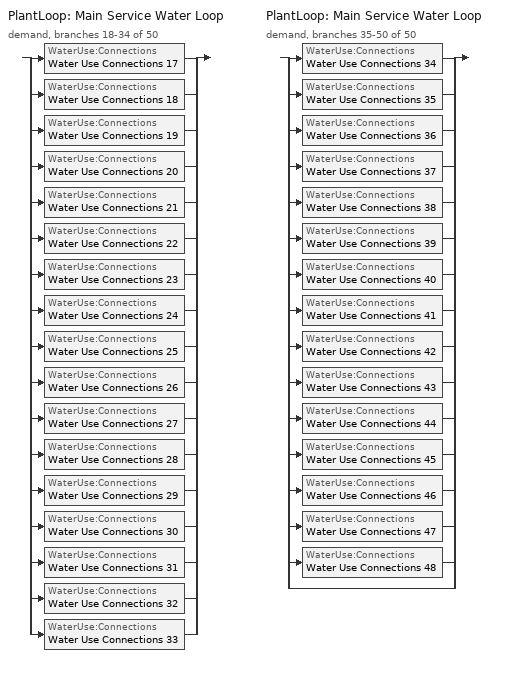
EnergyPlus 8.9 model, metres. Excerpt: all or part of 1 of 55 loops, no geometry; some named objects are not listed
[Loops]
PlantLoop 'Main Service Water Loop'
 demand, branches 18-34 of 50: split
  | WaterUse:Connections 'Water Use Connections 17'
  | WaterUse:Connections 'Water Use Connections 18'
  | WaterUse:Connections 'Water Use Connections 19'
  | WaterUse:Connections 'Water Use Connections 20'
  | WaterUse:Connections 'Water Use Connections 21'
  | WaterUse:Connections 'Water Use Connections 22'
  | WaterUse:Connections 'Water Use Connections 23'
  | WaterUse:Connections 'Water Use Connections 24'
  | WaterUse:Connections 'Water Use Connections 25'
  | WaterUse:Connections 'Water Use Connections 26'
  | WaterUse:Connections 'Water Use Connections 27'
  | WaterUse:Connections 'Water Use Connections 28'
  | WaterUse:Connections 'Water Use Connections 29'
  | WaterUse:Connections 'Water Use Connections 30'
  | WaterUse:Connections 'Water Use Connections 31'
  | WaterUse:Connections 'Water Use Connections 32'
  | WaterUse:Connections 'Water Use Connections 33'
PlantLoop 'Main Service Water Loop'
 demand, branches 35-50 of 50: split
  | WaterUse:Connections 'Water Use Connections 34'
  | WaterUse:Connections 'Water Use Connections 35'
  | WaterUse:Connections 'Water Use Connections 36'
  | WaterUse:Connections 'Water Use Connections 37'
  | WaterUse:Connections 'Water Use Connections 38'
  | WaterUse:Connections 'Water Use Connections 39'
  | WaterUse:Connections 'Water Use Connections 40'
  | WaterUse:Connections 'Water Use Connections 41'
  | WaterUse:Connections 'Water Use Connections 42'
  | WaterUse:Connections 'Water Use Connections 43'
  | WaterUse:Connections 'Water Use Connections 44'
  | WaterUse:Connections 'Water Use Connections 45'
  | WaterUse:Connections 'Water Use Connections 46'
  | WaterUse:Connections 'Water Use Connections 47'
  | WaterUse:Connections 'Water Use Connections 48'
  | bypass
[WaterUse:Connections]
Name | Water Use Equipment Name 1
Water Use Connections 17 | Lobby_records_flr_1 Service Water Use 0.56gal/min
Water Use Connections 18 | Nursestn_lobby_flr_3 Service Water Use 0.17gal/min
Water Use Connections 19 | Nursestn_lobby_flr_4 Service Water Use 0.17gal/min
Water Use Connections 20 | Nursestn_lobby_flr_5 Service Water Use 0.2gal/min
Water Use Connections 21 | Office1_flr_5 Service Water Use 0.03gal/min
Water Use Connections 22 | Office1_mult4_flr_1 Service Water Use 0.03gal/min
Water Use Connections 23 | Office2_mult5_flr_5 Service Water Use 0.13gal/min
Water Use Connections 24 | Office3_flr_5 Service Water Use 0.03gal/min
Water Use Connections 25 | Office4_mult6_flr_5 Service Water Use 0.03gal/min
Water Use Connections 26 | Or1_flr_2 Service Water Use 0.07gal/min
Water Use Connections 27 | Or2_mult5_flr_2 Service Water Use 0.35gal/min
Water Use Connections 28 | Or3_flr_2 Service Water Use 0.07gal/min
Water Use Connections 29 | Or4_flr_2 Service Water Use 0.28gal/min
Water Use Connections 30 | Or_nursestn_lobby_flr_2 Service Water Use 0.19gal/min
Water Use Connections 31 | Patroom1_mult10_flr_3 Service Water Use 0.08gal/min
Water Use Connections 32 | Patroom1_mult10_flr_4 Service Water Use 0.08gal/min
Water Use Connections 33 | Patroom2_flr_3 Service Water Use 0.01gal/min
Water Use Connections 34 | Patroom2_flr_4 Service Water Use 0.01gal/min
Water Use Connections 35 | Patroom3_mult10_flr_3 Service Water Use 0.08gal/min
Water Use Connections 36 | Patroom3_mult10_flr_4 Service Water Use 0.08gal/min
Water Use Connections 37 | Patroom4_flr_3 Service Water Use 0.01gal/min
Water Use Connections 38 | Patroom4_flr_4 Service Water Use 0.01gal/min
Water Use Connections 39 | Patroom5_mult10_flr_3 Service Water Use 0.08gal/min
Water Use Connections 40 | Patroom5_mult10_flr_4 Service Water Use 0.08gal/min
Water Use Connections 41 | Patroom6_flr_3 Service Water Use 0.01gal/min
Water Use Connections 42 | Patroom6_flr_4 Service Water Use 0.01gal/min
Water Use Connections 43 | Patroom7_mult10_flr_3 Service Water Use 0.08gal/min
Water Use Connections 44 | Patroom7_mult10_flr_4 Service Water Use 0.08gal/min
Water Use Connections 45 | Patroom8_flr_3 Service Water Use 0.01gal/min
Water Use Connections 46 | Patroom8_flr_4 Service Water Use 0.01gal/min
Water Use Connections 47 | Phystherapy_flr_3 Service Water Use 0.09gal/min
Water Use Connections 48 | Radiology_flr_4 Service Water Use 0.18gal/min
[WaterUse:Equipment]
Name | Peak Flow Rate {m3/s} | Flow Rate Fraction Schedule | Target Temperature Schedule | Zone | Sensible Fraction Schedule | Latent Fraction Schedule
Lobby_records_flr_1 Service Water Use 0.56gal/min | 3.52488e-05 | NECB-A-Service Water Heating | Schedule Ruleset 53 | Sp-Lobby_Records_Flr_1 Sys-6 Flr-2 Sch-A HPlcmt-west ZN | Schedule Ruleset 51 | Schedule Ruleset 52
Nursestn_lobby_flr_3 Service Water Use 0.17gal/min | 1.08246e-05 | NECB-H-Service Water Heating | Schedule Ruleset 56 | Sp-NurseStn_Lobby_Flr_3 Sys-3 Flr-4 Sch-H HPlcmt-core ZN | Schedule Ruleset 54 | Schedule Ruleset 55
Nursestn_lobby_flr_4 Service Water Use 0.17gal/min | 1.08246e-05 | NECB-H-Service Water Heating | Schedule Ruleset 59 | Sp-NurseStn_Lobby_Flr_4 Sys-3 Flr-5 Sch-H HPlcmt-core ZN | Schedule Ruleset 57 | Schedule Ruleset 58
Nursestn_lobby_flr_5 Service Water Use 0.2gal/min | 1.24344e-05 | NECB-H-Service Water Heating | Schedule Ruleset 62 | Sp-NurseStn_Lobby_Flr_5 Sys-3 Flr-7 Sch-H HPlcmt-south ZN | Schedule Ruleset 60 | Schedule Ruleset 61
Office1_flr_5 Service Water Use 0.03gal/min | 1.66576e-06 | NECB-A-Service Water Heating | Schedule Ruleset 65 | Sp-Office1_Flr_5 Sys-6 Flr-7 Sch-A HPlcmt-south ZN | Schedule Ruleset 63 | Schedule Ruleset 64
Office1_mult4_flr_1 Service Water Use 0.03gal/min | 1.66533e-06 | NECB-A-Service Water Heating | Schedule Ruleset 68 | Sp-Office1_Mult4_Flr_1 Sys-6 Flr-2 Sch-A HPlcmt-south ZN | Schedule Ruleset 66 | Schedule Ruleset 67
Office2_mult5_flr_5 Service Water Use 0.13gal/min | 8.32444e-06 | NECB-A-Service Water Heating | Schedule Ruleset 71 | Sp-Office2_Mult5_Flr_5 Sys-6 Flr-7 Sch-A HPlcmt-west ZN | Schedule Ruleset 69 | Schedule Ruleset 70
Office3_flr_5 Service Water Use 0.03gal/min | 1.66533e-06 | NECB-A-Service Water Heating | Schedule Ruleset 74 | Sp-Office3_Flr_5 Sys-6 Flr-7 Sch-A HPlcmt-north ZN | Schedule Ruleset 72 | Schedule Ruleset 73
Office4_mult6_flr_5 Service Water Use 0.03gal/min | 1.99839e-06 | NECB-A-Service Water Heating | Schedule Ruleset 77 | Sp-Office4_Mult6_Flr_5 Sys-6 Flr-7 Sch-A HPlcmt-north ZN | Schedule Ruleset 75 | Schedule Ruleset 76
Or1_flr_2 Service Water Use 0.07gal/min | 4.44087e-06 | NECB-H-Service Water Heating | Schedule Ruleset 80 | Sp-OR1_Flr_2 Sys-3 Flr-3 Sch-H HPlcmt-north ZN | Schedule Ruleset 78 | Schedule Ruleset 79
Or2_mult5_flr_2 Service Water Use 0.35gal/min | 2.22043e-05 | NECB-H-Service Water Heating | Schedule Ruleset 83 | Sp-OR2_Mult5_Flr_2 Sys-3 Flr-3 Sch-H HPlcmt-east ZN | Schedule Ruleset 81 | Schedule Ruleset 82
Or3_flr_2 Service Water Use 0.07gal/min | 4.44087e-06 | NECB-H-Service Water Heating | Schedule Ruleset 86 | Sp-OR3_Flr_2 Sys-3 Flr-3 Sch-H HPlcmt-north ZN | Schedule Ruleset 84 | Schedule Ruleset 85
Or4_flr_2 Service Water Use 0.28gal/min | 1.77635e-05 | NECB-H-Service Water Heating | Schedule Ruleset 89 | Sp-OR4_Flr_2 Sys-3 Flr-3 Sch-H HPlcmt-core ZN | Schedule Ruleset 87 | Schedule Ruleset 88
Or_nursestn_lobby_flr_2 Service Water Use 0.19gal/min | 1.21014e-05 | NECB-H-Service Water Heating | Schedule Ruleset 92 | Sp-OR_NurseStn_Lobby_Flr_2 Sys-3 Flr-3 Sch-H HPlcmt-south ZN | Schedule Ruleset 90 | Schedule Ruleset 91
Patroom1_mult10_flr_3 Service Water Use 0.08gal/min | 4.99598e-06 | NECB-H-Service Water Heating | Schedule Ruleset 95 | Sp-PatRoom1_Mult10_Flr_3 Sys-3 Flr-4 Sch-H HPlcmt-south ZN | Schedule Ruleset 93 | Schedule Ruleset 94
Patroom1_mult10_flr_4 Service Water Use 0.08gal/min | 4.99598e-06 | NECB-H-Service Water Heating | Schedule Ruleset 98 | Sp-PatRoom1_Mult10_Flr_4 Sys-3 Flr-5 Sch-H HPlcmt-south ZN | Schedule Ruleset 96 | Schedule Ruleset 97
Patroom2_flr_3 Service Water Use 0.01gal/min | 8.32663e-07 | NECB-H-Service Water Heating | Schedule Ruleset 101 | Sp-PatRoom2_Flr_3 Sys-3 Flr-4 Sch-H HPlcmt-south ZN | Schedule Ruleset 99 | Schedule Ruleset 100
Patroom2_flr_4 Service Water Use 0.01gal/min | 8.32663e-07 | NECB-H-Service Water Heating | Schedule Ruleset 104 | Sp-PatRoom2_Flr_4 Sys-3 Flr-5 Sch-H HPlcmt-south ZN | Schedule Ruleset 102 | Schedule Ruleset 103
Patroom3_mult10_flr_3 Service Water Use 0.08gal/min | 4.82988e-06 | NECB-H-Service Water Heating | Schedule Ruleset 107 | Sp-PatRoom3_Mult10_Flr_3 Sys-3 Flr-4 Sch-H HPlcmt-east ZN | Schedule Ruleset 105 | Schedule Ruleset 106
Patroom3_mult10_flr_4 Service Water Use 0.08gal/min | 4.82988e-06 | NECB-H-Service Water Heating | Schedule Ruleset 110 | Sp-PatRoom3_Mult10_Flr_4 Sys-3 Flr-5 Sch-H HPlcmt-east ZN | Schedule Ruleset 108 | Schedule Ruleset 109
Patroom4_flr_3 Service Water Use 0.01gal/min | 8.32663e-07 | NECB-H-Service Water Heating | Schedule Ruleset 113 | Sp-PatRoom4_Flr_3 Sys-3 Flr-4 Sch-H HPlcmt-north ZN | Schedule Ruleset 111 | Schedule Ruleset 112
Patroom4_flr_4 Service Water Use 0.01gal/min | 8.32663e-07 | NECB-H-Service Water Heating | Schedule Ruleset 116 | Sp-PatRoom4_Flr_4 Sys-3 Flr-5 Sch-H HPlcmt-north ZN | Schedule Ruleset 114 | Schedule Ruleset 115
Patroom5_mult10_flr_3 Service Water Use 0.08gal/min | 4.99598e-06 | NECB-H-Service Water Heating | Schedule Ruleset 119 | Sp-PatRoom5_Mult10_Flr_3 Sys-3 Flr-4 Sch-H HPlcmt-north ZN | Schedule Ruleset 117 | Schedule Ruleset 118
Patroom5_mult10_flr_4 Service Water Use 0.08gal/min | 4.99598e-06 | NECB-H-Service Water Heating | Schedule Ruleset 122 | Sp-PatRoom5_Mult10_Flr_4 Sys-3 Flr-5 Sch-H HPlcmt-north ZN | Schedule Ruleset 120 | Schedule Ruleset 121
Patroom6_flr_3 Service Water Use 0.01gal/min | 6.6613e-07 | NECB-H-Service Water Heating | Schedule Ruleset 125 | Sp-PatRoom6_Flr_3 Sys-3 Flr-4 Sch-H HPlcmt-south ZN | Schedule Ruleset 123 | Schedule Ruleset 124
Patroom6_flr_4 Service Water Use 0.01gal/min | 6.6613e-07 | NECB-H-Service Water Heating | Schedule Ruleset 128 | Sp-PatRoom6_Flr_4 Sys-3 Flr-5 Sch-H HPlcmt-south ZN | Schedule Ruleset 126 | Schedule Ruleset 127
Patroom7_mult10_flr_3 Service Water Use 0.08gal/min | 4.82988e-06 | NECB-H-Service Water Heating | Schedule Ruleset 131 | Sp-PatRoom7_Mult10_Flr_3 Sys-3 Flr-4 Sch-H HPlcmt-west ZN | Schedule Ruleset 129 | Schedule Ruleset 130
Patroom7_mult10_flr_4 Service Water Use 0.08gal/min | 4.82988e-06 | NECB-H-Service Water Heating | Schedule Ruleset 134 | Sp-PatRoom7_Mult10_Flr_4 Sys-3 Flr-5 Sch-H HPlcmt-west ZN | Schedule Ruleset 132 | Schedule Ruleset 133
Patroom8_flr_3 Service Water Use 0.01gal/min | 6.6613e-07 | NECB-H-Service Water Heating | Schedule Ruleset 137 | Sp-PatRoom8_Flr_3 Sys-3 Flr-4 Sch-H HPlcmt-north ZN | Schedule Ruleset 135 | Schedule Ruleset 136
Patroom8_flr_4 Service Water Use 0.01gal/min | 6.6613e-07 | NECB-H-Service Water Heating | Schedule Ruleset 140 | Sp-PatRoom8_Flr_4 Sys-3 Flr-5 Sch-H HPlcmt-north ZN | Schedule Ruleset 138 | Schedule Ruleset 139
Phystherapy_flr_3 Service Water Use 0.09gal/min | 5.82864e-06 | NECB-C-Service Water Heating | Schedule Ruleset 143 | Sp-PhysTherapy_Flr_3 Sys-3 Flr-4 Sch-C HPlcmt-core ZN | Schedule Ruleset 141 | Schedule Ruleset 142
Radiology_flr_4 Service Water Use 0.18gal/min | 1.16573e-05 | NECB-H-Service Water Heating | Schedule Ruleset 146 | Sp-Radiology_Flr_4 Sys-3 Flr-5 Sch-H HPlcmt-core ZN | Schedule Ruleset 144 | Schedule Ruleset 145
[Schedule:Day:Interval]
NECB-A-Service Water Heating Default; NECB-A-Service Water Heating Default|Wkdy Day: No, 07:00, 0.05, 08:00, 0.1, 10:00, 0.5, 16:00, 0.9, 17:00, 0.7, 18:00, 0.5, 19:00, 0.3, 22:00, 0.2, 24:00, 0.05
NECB-A-Service Water Heating Sat Day; NECB-A-Service Water Heating Sun|Hol Day; Schedule Day 101; Schedule Day 104; Schedule Day 107; Schedule Day 110; Schedule Day 113; Schedule Day 116; Schedule Day 119; Schedule Day 122; Schedule Day 125; Schedule Day 128; Schedule Day 131; Schedule Day 134; Schedule Day 137; Schedule Day 140; Schedule Day 143; Schedule Day 146; Schedule Day 149; Schedule Day 56; Schedule Day 59; Schedule Day 62; Schedule Day 65; Schedule Day 68; Schedule Day 71; Schedule Day 74; Schedule Day 77; Schedule Day 80; Schedule Day 83; Schedule Day 86; Schedule Day 89; Schedule Day 92; Schedule Day 95; Schedule Day 98: No, 24:00, 0.05
NECB-C-Service Water Heating Default; NECB-C-Service Water Heating Default|Wkdy Day: No, 08:00, 0.05, 09:00, 0.1, 10:00, 0.2, 11:00, 0.3, 12:00, 0.4, 16:00, 0.8, 17:00, 0.6, 18:00, 0.4, 19:00, 0.3, 21:00, 0.2, 24:00, 0.05
NECB-C-Service Water Heating Sat Day: No, 08:00, 0.05, 09:00, 0.1, 10:00, 0.2, 11:00, 0.3, 12:00, 0.5, 16:00, 0.9, 17:00, 0.7, 18:00, 0.5, 19:00, 0.3, 21:00, 0.2, 24:00, 0.05
NECB-C-Service Water Heating Sun|Hol Day: No, 08:00, 0.05, 09:00, 0.1, 10:00, 0.2, 11:00, 0.3, 12:00, 0.5, 17:00, 0.9, 18:00, 0.5, 19:00, 0.3, 24:00, 0.05
NECB-H-Service Water Heating Default; NECB-H-Service Water Heating Default|Wkdy Day; NECB-H-Service Water Heating Sat Day; NECB-H-Service Water Heating Sun|Hol Day: No, 24:00, 0.9
Schedule Day 100; Schedule Day 103; Schedule Day 106; Schedule Day 109; Schedule Day 112; Schedule Day 115; Schedule Day 118; Schedule Day 121; Schedule Day 124; Schedule Day 127; Schedule Day 130; Schedule Day 133; Schedule Day 136; Schedule Day 139; Schedule Day 142; Schedule Day 145; Schedule Day 148; Schedule Day 55; Schedule Day 58; Schedule Day 61; Schedule Day 64; Schedule Day 67; Schedule Day 70; Schedule Day 73; Schedule Day 76; Schedule Day 79; Schedule Day 82; Schedule Day 85; Schedule Day 88; Schedule Day 91; Schedule Day 94; Schedule Day 97: No, 24:00, 0.2
Schedule Day 102; Schedule Day 105; Schedule Day 108; Schedule Day 111; Schedule Day 114; Schedule Day 117; Schedule Day 120; Schedule Day 123; Schedule Day 126; Schedule Day 129; Schedule Day 132; Schedule Day 135; Schedule Day 138; Schedule Day 141; Schedule Day 144; Schedule Day 147; Schedule Day 150; Schedule Day 57; Schedule Day 60; Schedule Day 63; Schedule Day 66; Schedule Day 69; Schedule Day 72; Schedule Day 75; Schedule Day 78; Schedule Day 81; Schedule Day 84; Schedule Day 87; Schedule Day 90; Schedule Day 93; Schedule Day 96; Schedule Day 99: No, 24:00, 60
[Schedule:Week:Daily]
NECB-A-Service Water Heating Week Rule - Jan1-Dec31: NECB-A-Service Water Heating Sun|Hol Day, NECB-A-Service Water Heating Default|Wkdy Day, NECB-A-Service Water Heating Default|Wkdy Day, NECB-A-Service Water Heating Default|Wkdy Day, NECB-A-Service Water Heating Default|Wkdy Day, NECB-A-Service Water Heating Default|Wkdy Day, NECB-A-Service Water Heating Sat Day, NECB-A-Service Water Heating Default, NECB-A-Service Water Heating Default, NECB-A-Service Water Heating Default, NECB-A-Service Water Heating Default, NECB-A-Service Water Heating Default
NECB-C-Service Water Heating Week Rule - Jan1-Dec31: NECB-C-Service Water Heating Sun|Hol Day, NECB-C-Service Water Heating Default|Wkdy Day, NECB-C-Service Water Heating Default|Wkdy Day, NECB-C-Service Water Heating Default|Wkdy Day, NECB-C-Service Water Heating Default|Wkdy Day, NECB-C-Service Water Heating Default|Wkdy Day, NECB-C-Service Water Heating Sat Day, NECB-C-Service Water Heating Default, NECB-C-Service Water Heating Default, NECB-C-Service Water Heating Default, NECB-C-Service Water Heating Default, NECB-C-Service Water Heating Default
NECB-H-Service Water Heating Week Rule - Jan1-Dec31: NECB-H-Service Water Heating Sun|Hol Day, NECB-H-Service Water Heating Default|Wkdy Day, NECB-H-Service Water Heating Default|Wkdy Day, NECB-H-Service Water Heating Default|Wkdy Day, NECB-H-Service Water Heating Default|Wkdy Day, NECB-H-Service Water Heating Default|Wkdy Day, NECB-H-Service Water Heating Sat Day, NECB-H-Service Water Heating Default, NECB-H-Service Water Heating Default, NECB-H-Service Water Heating Default, NECB-H-Service Water Heating Default, NECB-H-Service Water Heating Default
Schedule Ruleset 100 Week Rule - Jan1-Dec31: Schedule Day 104, Schedule Day 104, Schedule Day 104, Schedule Day 104, Schedule Day 104, Schedule Day 104, Schedule Day 104, Schedule Day 104, Schedule Day 104, Schedule Day 104, Schedule Day 104, Schedule Day 104
Schedule Ruleset 101 Week Rule - Jan1-Dec31: Schedule Day 105, Schedule Day 105, Schedule Day 105, Schedule Day 105, Schedule Day 105, Schedule Day 105, Schedule Day 105, Schedule Day 105, Schedule Day 105, Schedule Day 105, Schedule Day 105, Schedule Day 105
Schedule Ruleset 102 Week Rule - Jan1-Dec31: Schedule Day 106, Schedule Day 106, Schedule Day 106, Schedule Day 106, Schedule Day 106, Schedule Day 106, Schedule Day 106, Schedule Day 106, Schedule Day 106, Schedule Day 106, Schedule Day 106, Schedule Day 106
Schedule Ruleset 103 Week Rule - Jan1-Dec31: Schedule Day 107, Schedule Day 107, Schedule Day 107, Schedule Day 107, Schedule Day 107, Schedule Day 107, Schedule Day 107, Schedule Day 107, Schedule Day 107, Schedule Day 107, Schedule Day 107, Schedule Day 107
Schedule Ruleset 104 Week Rule - Jan1-Dec31: Schedule Day 108, Schedule Day 108, Schedule Day 108, Schedule Day 108, Schedule Day 108, Schedule Day 108, Schedule Day 108, Schedule Day 108, Schedule Day 108, Schedule Day 108, Schedule Day 108, Schedule Day 108
Schedule Ruleset 105 Week Rule - Jan1-Dec31: Schedule Day 109, Schedule Day 109, Schedule Day 109, Schedule Day 109, Schedule Day 109, Schedule Day 109, Schedule Day 109, Schedule Day 109, Schedule Day 109, Schedule Day 109, Schedule Day 109, Schedule Day 109
Schedule Ruleset 106 Week Rule - Jan1-Dec31: Schedule Day 110, Schedule Day 110, Schedule Day 110, Schedule Day 110, Schedule Day 110, Schedule Day 110, Schedule Day 110, Schedule Day 110, Schedule Day 110, Schedule Day 110, Schedule Day 110, Schedule Day 110
Schedule Ruleset 107 Week Rule - Jan1-Dec31: Schedule Day 111, Schedule Day 111, Schedule Day 111, Schedule Day 111, Schedule Day 111, Schedule Day 111, Schedule Day 111, Schedule Day 111, Schedule Day 111, Schedule Day 111, Schedule Day 111, Schedule Day 111
Schedule Ruleset 108 Week Rule - Jan1-Dec31: Schedule Day 112, Schedule Day 112, Schedule Day 112, Schedule Day 112, Schedule Day 112, Schedule Day 112, Schedule Day 112, Schedule Day 112, Schedule Day 112, Schedule Day 112, Schedule Day 112, Schedule Day 112
Schedule Ruleset 109 Week Rule - Jan1-Dec31: Schedule Day 113, Schedule Day 113, Schedule Day 113, Schedule Day 113, Schedule Day 113, Schedule Day 113, Schedule Day 113, Schedule Day 113, Schedule Day 113, Schedule Day 113, Schedule Day 113, Schedule Day 113
Schedule Ruleset 110 Week Rule - Jan1-Dec31: Schedule Day 114, Schedule Day 114, Schedule Day 114, Schedule Day 114, Schedule Day 114, Schedule Day 114, Schedule Day 114, Schedule Day 114, Schedule Day 114, Schedule Day 114, Schedule Day 114, Schedule Day 114
Schedule Ruleset 111 Week Rule - Jan1-Dec31: Schedule Day 115, Schedule Day 115, Schedule Day 115, Schedule Day 115, Schedule Day 115, Schedule Day 115, Schedule Day 115, Schedule Day 115, Schedule Day 115, Schedule Day 115, Schedule Day 115, Schedule Day 115
Schedule Ruleset 112 Week Rule - Jan1-Dec31: Schedule Day 116, Schedule Day 116, Schedule Day 116, Schedule Day 116, Schedule Day 116, Schedule Day 116, Schedule Day 116, Schedule Day 116, Schedule Day 116, Schedule Day 116, Schedule Day 116, Schedule Day 116
Schedule Ruleset 113 Week Rule - Jan1-Dec31: Schedule Day 117, Schedule Day 117, Schedule Day 117, Schedule Day 117, Schedule Day 117, Schedule Day 117, Schedule Day 117, Schedule Day 117, Schedule Day 117, Schedule Day 117, Schedule Day 117, Schedule Day 117
Schedule Ruleset 114 Week Rule - Jan1-Dec31: Schedule Day 118, Schedule Day 118, Schedule Day 118, Schedule Day 118, Schedule Day 118, Schedule Day 118, Schedule Day 118, Schedule Day 118, Schedule Day 118, Schedule Day 118, Schedule Day 118, Schedule Day 118
Schedule Ruleset 115 Week Rule - Jan1-Dec31: Schedule Day 119, Schedule Day 119, Schedule Day 119, Schedule Day 119, Schedule Day 119, Schedule Day 119, Schedule Day 119, Schedule Day 119, Schedule Day 119, Schedule Day 119, Schedule Day 119, Schedule Day 119
Schedule Ruleset 116 Week Rule - Jan1-Dec31: Schedule Day 120, Schedule Day 120, Schedule Day 120, Schedule Day 120, Schedule Day 120, Schedule Day 120, Schedule Day 120, Schedule Day 120, Schedule Day 120, Schedule Day 120, Schedule Day 120, Schedule Day 120
Schedule Ruleset 117 Week Rule - Jan1-Dec31: Schedule Day 121, Schedule Day 121, Schedule Day 121, Schedule Day 121, Schedule Day 121, Schedule Day 121, Schedule Day 121, Schedule Day 121, Schedule Day 121, Schedule Day 121, Schedule Day 121, Schedule Day 121
Schedule Ruleset 118 Week Rule - Jan1-Dec31: Schedule Day 122, Schedule Day 122, Schedule Day 122, Schedule Day 122, Schedule Day 122, Schedule Day 122, Schedule Day 122, Schedule Day 122, Schedule Day 122, Schedule Day 122, Schedule Day 122, Schedule Day 122
Schedule Ruleset 119 Week Rule - Jan1-Dec31: Schedule Day 123, Schedule Day 123, Schedule Day 123, Schedule Day 123, Schedule Day 123, Schedule Day 123, Schedule Day 123, Schedule Day 123, Schedule Day 123, Schedule Day 123, Schedule Day 123, Schedule Day 123
Schedule Ruleset 120 Week Rule - Jan1-Dec31: Schedule Day 124, Schedule Day 124, Schedule Day 124, Schedule Day 124, Schedule Day 124, Schedule Day 124, Schedule Day 124, Schedule Day 124, Schedule Day 124, Schedule Day 124, Schedule Day 124, Schedule Day 124
Schedule Ruleset 121 Week Rule - Jan1-Dec31: Schedule Day 125, Schedule Day 125, Schedule Day 125, Schedule Day 125, Schedule Day 125, Schedule Day 125, Schedule Day 125, Schedule Day 125, Schedule Day 125, Schedule Day 125, Schedule Day 125, Schedule Day 125
Schedule Ruleset 122 Week Rule - Jan1-Dec31: Schedule Day 126, Schedule Day 126, Schedule Day 126, Schedule Day 126, Schedule Day 126, Schedule Day 126, Schedule Day 126, Schedule Day 126, Schedule Day 126, Schedule Day 126, Schedule Day 126, Schedule Day 126
Schedule Ruleset 123 Week Rule - Jan1-Dec31: Schedule Day 127, Schedule Day 127, Schedule Day 127, Schedule Day 127, Schedule Day 127, Schedule Day 127, Schedule Day 127, Schedule Day 127, Schedule Day 127, Schedule Day 127, Schedule Day 127, Schedule Day 127
Schedule Ruleset 124 Week Rule - Jan1-Dec31: Schedule Day 128, Schedule Day 128, Schedule Day 128, Schedule Day 128, Schedule Day 128, Schedule Day 128, Schedule Day 128, Schedule Day 128, Schedule Day 128, Schedule Day 128, Schedule Day 128, Schedule Day 128
Schedule Ruleset 125 Week Rule - Jan1-Dec31: Schedule Day 129, Schedule Day 129, Schedule Day 129, Schedule Day 129, Schedule Day 129, Schedule Day 129, Schedule Day 129, Schedule Day 129, Schedule Day 129, Schedule Day 129, Schedule Day 129, Schedule Day 129
Schedule Ruleset 126 Week Rule - Jan1-Dec31: Schedule Day 130, Schedule Day 130, Schedule Day 130, Schedule Day 130, Schedule Day 130, Schedule Day 130, Schedule Day 130, Schedule Day 130, Schedule Day 130, Schedule Day 130, Schedule Day 130, Schedule Day 130
Schedule Ruleset 127 Week Rule - Jan1-Dec31: Schedule Day 131, Schedule Day 131, Schedule Day 131, Schedule Day 131, Schedule Day 131, Schedule Day 131, Schedule Day 131, Schedule Day 131, Schedule Day 131, Schedule Day 131, Schedule Day 131, Schedule Day 131
Schedule Ruleset 128 Week Rule - Jan1-Dec31: Schedule Day 132, Schedule Day 132, Schedule Day 132, Schedule Day 132, Schedule Day 132, Schedule Day 132, Schedule Day 132, Schedule Day 132, Schedule Day 132, Schedule Day 132, Schedule Day 132, Schedule Day 132
Schedule Ruleset 129 Week Rule - Jan1-Dec31: Schedule Day 133, Schedule Day 133, Schedule Day 133, Schedule Day 133, Schedule Day 133, Schedule Day 133, Schedule Day 133, Schedule Day 133, Schedule Day 133, Schedule Day 133, Schedule Day 133, Schedule Day 133
Schedule Ruleset 130 Week Rule - Jan1-Dec31: Schedule Day 134, Schedule Day 134, Schedule Day 134, Schedule Day 134, Schedule Day 134, Schedule Day 134, Schedule Day 134, Schedule Day 134, Schedule Day 134, Schedule Day 134, Schedule Day 134, Schedule Day 134
Schedule Ruleset 131 Week Rule - Jan1-Dec31: Schedule Day 135, Schedule Day 135, Schedule Day 135, Schedule Day 135, Schedule Day 135, Schedule Day 135, Schedule Day 135, Schedule Day 135, Schedule Day 135, Schedule Day 135, Schedule Day 135, Schedule Day 135
Schedule Ruleset 132 Week Rule - Jan1-Dec31: Schedule Day 136, Schedule Day 136, Schedule Day 136, Schedule Day 136, Schedule Day 136, Schedule Day 136, Schedule Day 136, Schedule Day 136, Schedule Day 136, Schedule Day 136, Schedule Day 136, Schedule Day 136
Schedule Ruleset 133 Week Rule - Jan1-Dec31: Schedule Day 137, Schedule Day 137, Schedule Day 137, Schedule Day 137, Schedule Day 137, Schedule Day 137, Schedule Day 137, Schedule Day 137, Schedule Day 137, Schedule Day 137, Schedule Day 137, Schedule Day 137
Schedule Ruleset 134 Week Rule - Jan1-Dec31: Schedule Day 138, Schedule Day 138, Schedule Day 138, Schedule Day 138, Schedule Day 138, Schedule Day 138, Schedule Day 138, Schedule Day 138, Schedule Day 138, Schedule Day 138, Schedule Day 138, Schedule Day 138
Schedule Ruleset 135 Week Rule - Jan1-Dec31: Schedule Day 139, Schedule Day 139, Schedule Day 139, Schedule Day 139, Schedule Day 139, Schedule Day 139, Schedule Day 139, Schedule Day 139, Schedule Day 139, Schedule Day 139, Schedule Day 139, Schedule Day 139
Schedule Ruleset 136 Week Rule - Jan1-Dec31: Schedule Day 140, Schedule Day 140, Schedule Day 140, Schedule Day 140, Schedule Day 140, Schedule Day 140, Schedule Day 140, Schedule Day 140, Schedule Day 140, Schedule Day 140, Schedule Day 140, Schedule Day 140
Schedule Ruleset 137 Week Rule - Jan1-Dec31: Schedule Day 141, Schedule Day 141, Schedule Day 141, Schedule Day 141, Schedule Day 141, Schedule Day 141, Schedule Day 141, Schedule Day 141, Schedule Day 141, Schedule Day 141, Schedule Day 141, Schedule Day 141
Schedule Ruleset 138 Week Rule - Jan1-Dec31: Schedule Day 142, Schedule Day 142, Schedule Day 142, Schedule Day 142, Schedule Day 142, Schedule Day 142, Schedule Day 142, Schedule Day 142, Schedule Day 142, Schedule Day 142, Schedule Day 142, Schedule Day 142
Schedule Ruleset 139 Week Rule - Jan1-Dec31: Schedule Day 143, Schedule Day 143, Schedule Day 143, Schedule Day 143, Schedule Day 143, Schedule Day 143, Schedule Day 143, Schedule Day 143, Schedule Day 143, Schedule Day 143, Schedule Day 143, Schedule Day 143
Schedule Ruleset 140 Week Rule - Jan1-Dec31: Schedule Day 144, Schedule Day 144, Schedule Day 144, Schedule Day 144, Schedule Day 144, Schedule Day 144, Schedule Day 144, Schedule Day 144, Schedule Day 144, Schedule Day 144, Schedule Day 144, Schedule Day 144
Schedule Ruleset 141 Week Rule - Jan1-Dec31: Schedule Day 145, Schedule Day 145, Schedule Day 145, Schedule Day 145, Schedule Day 145, Schedule Day 145, Schedule Day 145, Schedule Day 145, Schedule Day 145, Schedule Day 145, Schedule Day 145, Schedule Day 145
Schedule Ruleset 142 Week Rule - Jan1-Dec31: Schedule Day 146, Schedule Day 146, Schedule Day 146, Schedule Day 146, Schedule Day 146, Schedule Day 146, Schedule Day 146, Schedule Day 146, Schedule Day 146, Schedule Day 146, Schedule Day 146, Schedule Day 146
Schedule Ruleset 143 Week Rule - Jan1-Dec31: Schedule Day 147, Schedule Day 147, Schedule Day 147, Schedule Day 147, Schedule Day 147, Schedule Day 147, Schedule Day 147, Schedule Day 147, Schedule Day 147, Schedule Day 147, Schedule Day 147, Schedule Day 147
Schedule Ruleset 144 Week Rule - Jan1-Dec31: Schedule Day 148, Schedule Day 148, Schedule Day 148, Schedule Day 148, Schedule Day 148, Schedule Day 148, Schedule Day 148, Schedule Day 148, Schedule Day 148, Schedule Day 148, Schedule Day 148, Schedule Day 148
Schedule Ruleset 145 Week Rule - Jan1-Dec31: Schedule Day 149, Schedule Day 149, Schedule Day 149, Schedule Day 149, Schedule Day 149, Schedule Day 149, Schedule Day 149, Schedule Day 149, Schedule Day 149, Schedule Day 149, Schedule Day 149, Schedule Day 149
Schedule Ruleset 146 Week Rule - Jan1-Dec31: Schedule Day 150, Schedule Day 150, Schedule Day 150, Schedule Day 150, Schedule Day 150, Schedule Day 150, Schedule Day 150, Schedule Day 150, Schedule Day 150, Schedule Day 150, Schedule Day 150, Schedule Day 150
Schedule Ruleset 51 Week Rule - Jan1-Dec31: Schedule Day 55, Schedule Day 55, Schedule Day 55, Schedule Day 55, Schedule Day 55, Schedule Day 55, Schedule Day 55, Schedule Day 55, Schedule Day 55, Schedule Day 55, Schedule Day 55, Schedule Day 55
Schedule Ruleset 52 Week Rule - Jan1-Dec31: Schedule Day 56, Schedule Day 56, Schedule Day 56, Schedule Day 56, Schedule Day 56, Schedule Day 56, Schedule Day 56, Schedule Day 56, Schedule Day 56, Schedule Day 56, Schedule Day 56, Schedule Day 56
Schedule Ruleset 53 Week Rule - Jan1-Dec31: Schedule Day 57, Schedule Day 57, Schedule Day 57, Schedule Day 57, Schedule Day 57, Schedule Day 57, Schedule Day 57, Schedule Day 57, Schedule Day 57, Schedule Day 57, Schedule Day 57, Schedule Day 57
Schedule Ruleset 54 Week Rule - Jan1-Dec31: Schedule Day 58, Schedule Day 58, Schedule Day 58, Schedule Day 58, Schedule Day 58, Schedule Day 58, Schedule Day 58, Schedule Day 58, Schedule Day 58, Schedule Day 58, Schedule Day 58, Schedule Day 58
Schedule Ruleset 55 Week Rule - Jan1-Dec31: Schedule Day 59, Schedule Day 59, Schedule Day 59, Schedule Day 59, Schedule Day 59, Schedule Day 59, Schedule Day 59, Schedule Day 59, Schedule Day 59, Schedule Day 59, Schedule Day 59, Schedule Day 59
Schedule Ruleset 56 Week Rule - Jan1-Dec31: Schedule Day 60, Schedule Day 60, Schedule Day 60, Schedule Day 60, Schedule Day 60, Schedule Day 60, Schedule Day 60, Schedule Day 60, Schedule Day 60, Schedule Day 60, Schedule Day 60, Schedule Day 60
Schedule Ruleset 57 Week Rule - Jan1-Dec31: Schedule Day 61, Schedule Day 61, Schedule Day 61, Schedule Day 61, Schedule Day 61, Schedule Day 61, Schedule Day 61, Schedule Day 61, Schedule Day 61, Schedule Day 61, Schedule Day 61, Schedule Day 61
Schedule Ruleset 58 Week Rule - Jan1-Dec31: Schedule Day 62, Schedule Day 62, Schedule Day 62, Schedule Day 62, Schedule Day 62, Schedule Day 62, Schedule Day 62, Schedule Day 62, Schedule Day 62, Schedule Day 62, Schedule Day 62, Schedule Day 62
Schedule Ruleset 59 Week Rule - Jan1-Dec31: Schedule Day 63, Schedule Day 63, Schedule Day 63, Schedule Day 63, Schedule Day 63, Schedule Day 63, Schedule Day 63, Schedule Day 63, Schedule Day 63, Schedule Day 63, Schedule Day 63, Schedule Day 63
Schedule Ruleset 60 Week Rule - Jan1-Dec31: Schedule Day 64, Schedule Day 64, Schedule Day 64, Schedule Day 64, Schedule Day 64, Schedule Day 64, Schedule Day 64, Schedule Day 64, Schedule Day 64, Schedule Day 64, Schedule Day 64, Schedule Day 64
Schedule Ruleset 61 Week Rule - Jan1-Dec31: Schedule Day 65, Schedule Day 65, Schedule Day 65, Schedule Day 65, Schedule Day 65, Schedule Day 65, Schedule Day 65, Schedule Day 65, Schedule Day 65, Schedule Day 65, Schedule Day 65, Schedule Day 65
Schedule Ruleset 62 Week Rule - Jan1-Dec31: Schedule Day 66, Schedule Day 66, Schedule Day 66, Schedule Day 66, Schedule Day 66, Schedule Day 66, Schedule Day 66, Schedule Day 66, Schedule Day 66, Schedule Day 66, Schedule Day 66, Schedule Day 66
Schedule Ruleset 63 Week Rule - Jan1-Dec31: Schedule Day 67, Schedule Day 67, Schedule Day 67, Schedule Day 67, Schedule Day 67, Schedule Day 67, Schedule Day 67, Schedule Day 67, Schedule Day 67, Schedule Day 67, Schedule Day 67, Schedule Day 67
Schedule Ruleset 64 Week Rule - Jan1-Dec31: Schedule Day 68, Schedule Day 68, Schedule Day 68, Schedule Day 68, Schedule Day 68, Schedule Day 68, Schedule Day 68, Schedule Day 68, Schedule Day 68, Schedule Day 68, Schedule Day 68, Schedule Day 68
Schedule Ruleset 65 Week Rule - Jan1-Dec31: Schedule Day 69, Schedule Day 69, Schedule Day 69, Schedule Day 69, Schedule Day 69, Schedule Day 69, Schedule Day 69, Schedule Day 69, Schedule Day 69, Schedule Day 69, Schedule Day 69, Schedule Day 69
Schedule Ruleset 66 Week Rule - Jan1-Dec31: Schedule Day 70, Schedule Day 70, Schedule Day 70, Schedule Day 70, Schedule Day 70, Schedule Day 70, Schedule Day 70, Schedule Day 70, Schedule Day 70, Schedule Day 70, Schedule Day 70, Schedule Day 70
Schedule Ruleset 67 Week Rule - Jan1-Dec31: Schedule Day 71, Schedule Day 71, Schedule Day 71, Schedule Day 71, Schedule Day 71, Schedule Day 71, Schedule Day 71, Schedule Day 71, Schedule Day 71, Schedule Day 71, Schedule Day 71, Schedule Day 71
Schedule Ruleset 68 Week Rule - Jan1-Dec31: Schedule Day 72, Schedule Day 72, Schedule Day 72, Schedule Day 72, Schedule Day 72, Schedule Day 72, Schedule Day 72, Schedule Day 72, Schedule Day 72, Schedule Day 72, Schedule Day 72, Schedule Day 72
Schedule Ruleset 69 Week Rule - Jan1-Dec31: Schedule Day 73, Schedule Day 73, Schedule Day 73, Schedule Day 73, Schedule Day 73, Schedule Day 73, Schedule Day 73, Schedule Day 73, Schedule Day 73, Schedule Day 73, Schedule Day 73, Schedule Day 73
Schedule Ruleset 70 Week Rule - Jan1-Dec31: Schedule Day 74, Schedule Day 74, Schedule Day 74, Schedule Day 74, Schedule Day 74, Schedule Day 74, Schedule Day 74, Schedule Day 74, Schedule Day 74, Schedule Day 74, Schedule Day 74, Schedule Day 74
Schedule Ruleset 71 Week Rule - Jan1-Dec31: Schedule Day 75, Schedule Day 75, Schedule Day 75, Schedule Day 75, Schedule Day 75, Schedule Day 75, Schedule Day 75, Schedule Day 75, Schedule Day 75, Schedule Day 75, Schedule Day 75, Schedule Day 75
Schedule Ruleset 72 Week Rule - Jan1-Dec31: Schedule Day 76, Schedule Day 76, Schedule Day 76, Schedule Day 76, Schedule Day 76, Schedule Day 76, Schedule Day 76, Schedule Day 76, Schedule Day 76, Schedule Day 76, Schedule Day 76, Schedule Day 76
Schedule Ruleset 73 Week Rule - Jan1-Dec31: Schedule Day 77, Schedule Day 77, Schedule Day 77, Schedule Day 77, Schedule Day 77, Schedule Day 77, Schedule Day 77, Schedule Day 77, Schedule Day 77, Schedule Day 77, Schedule Day 77, Schedule Day 77
Schedule Ruleset 74 Week Rule - Jan1-Dec31: Schedule Day 78, Schedule Day 78, Schedule Day 78, Schedule Day 78, Schedule Day 78, Schedule Day 78, Schedule Day 78, Schedule Day 78, Schedule Day 78, Schedule Day 78, Schedule Day 78, Schedule Day 78
Schedule Ruleset 75 Week Rule - Jan1-Dec31: Schedule Day 79, Schedule Day 79, Schedule Day 79, Schedule Day 79, Schedule Day 79, Schedule Day 79, Schedule Day 79, Schedule Day 79, Schedule Day 79, Schedule Day 79, Schedule Day 79, Schedule Day 79
Schedule Ruleset 76 Week Rule - Jan1-Dec31: Schedule Day 80, Schedule Day 80, Schedule Day 80, Schedule Day 80, Schedule Day 80, Schedule Day 80, Schedule Day 80, Schedule Day 80, Schedule Day 80, Schedule Day 80, Schedule Day 80, Schedule Day 80
Schedule Ruleset 77 Week Rule - Jan1-Dec31: Schedule Day 81, Schedule Day 81, Schedule Day 81, Schedule Day 81, Schedule Day 81, Schedule Day 81, Schedule Day 81, Schedule Day 81, Schedule Day 81, Schedule Day 81, Schedule Day 81, Schedule Day 81
Schedule Ruleset 78 Week Rule - Jan1-Dec31: Schedule Day 82, Schedule Day 82, Schedule Day 82, Schedule Day 82, Schedule Day 82, Schedule Day 82, Schedule Day 82, Schedule Day 82, Schedule Day 82, Schedule Day 82, Schedule Day 82, Schedule Day 82
Schedule Ruleset 79 Week Rule - Jan1-Dec31: Schedule Day 83, Schedule Day 83, Schedule Day 83, Schedule Day 83, Schedule Day 83, Schedule Day 83, Schedule Day 83, Schedule Day 83, Schedule Day 83, Schedule Day 83, Schedule Day 83, Schedule Day 83
Schedule Ruleset 80 Week Rule - Jan1-Dec31: Schedule Day 84, Schedule Day 84, Schedule Day 84, Schedule Day 84, Schedule Day 84, Schedule Day 84, Schedule Day 84, Schedule Day 84, Schedule Day 84, Schedule Day 84, Schedule Day 84, Schedule Day 84
Schedule Ruleset 81 Week Rule - Jan1-Dec31: Schedule Day 85, Schedule Day 85, Schedule Day 85, Schedule Day 85, Schedule Day 85, Schedule Day 85, Schedule Day 85, Schedule Day 85, Schedule Day 85, Schedule Day 85, Schedule Day 85, Schedule Day 85
Schedule Ruleset 82 Week Rule - Jan1-Dec31: Schedule Day 86, Schedule Day 86, Schedule Day 86, Schedule Day 86, Schedule Day 86, Schedule Day 86, Schedule Day 86, Schedule Day 86, Schedule Day 86, Schedule Day 86, Schedule Day 86, Schedule Day 86
Schedule Ruleset 83 Week Rule - Jan1-Dec31: Schedule Day 87, Schedule Day 87, Schedule Day 87, Schedule Day 87, Schedule Day 87, Schedule Day 87, Schedule Day 87, Schedule Day 87, Schedule Day 87, Schedule Day 87, Schedule Day 87, Schedule Day 87
Schedule Ruleset 84 Week Rule - Jan1-Dec31: Schedule Day 88, Schedule Day 88, Schedule Day 88, Schedule Day 88, Schedule Day 88, Schedule Day 88, Schedule Day 88, Schedule Day 88, Schedule Day 88, Schedule Day 88, Schedule Day 88, Schedule Day 88
Schedule Ruleset 85 Week Rule - Jan1-Dec31: Schedule Day 89, Schedule Day 89, Schedule Day 89, Schedule Day 89, Schedule Day 89, Schedule Day 89, Schedule Day 89, Schedule Day 89, Schedule Day 89, Schedule Day 89, Schedule Day 89, Schedule Day 89
Schedule Ruleset 86 Week Rule - Jan1-Dec31: Schedule Day 90, Schedule Day 90, Schedule Day 90, Schedule Day 90, Schedule Day 90, Schedule Day 90, Schedule Day 90, Schedule Day 90, Schedule Day 90, Schedule Day 90, Schedule Day 90, Schedule Day 90
Schedule Ruleset 87 Week Rule - Jan1-Dec31: Schedule Day 91, Schedule Day 91, Schedule Day 91, Schedule Day 91, Schedule Day 91, Schedule Day 91, Schedule Day 91, Schedule Day 91, Schedule Day 91, Schedule Day 91, Schedule Day 91, Schedule Day 91
Schedule Ruleset 88 Week Rule - Jan1-Dec31: Schedule Day 92, Schedule Day 92, Schedule Day 92, Schedule Day 92, Schedule Day 92, Schedule Day 92, Schedule Day 92, Schedule Day 92, Schedule Day 92, Schedule Day 92, Schedule Day 92, Schedule Day 92
Schedule Ruleset 89 Week Rule - Jan1-Dec31: Schedule Day 93, Schedule Day 93, Schedule Day 93, Schedule Day 93, Schedule Day 93, Schedule Day 93, Schedule Day 93, Schedule Day 93, Schedule Day 93, Schedule Day 93, Schedule Day 93, Schedule Day 93
Schedule Ruleset 90 Week Rule - Jan1-Dec31: Schedule Day 94, Schedule Day 94, Schedule Day 94, Schedule Day 94, Schedule Day 94, Schedule Day 94, Schedule Day 94, Schedule Day 94, Schedule Day 94, Schedule Day 94, Schedule Day 94, Schedule Day 94
Schedule Ruleset 91 Week Rule - Jan1-Dec31: Schedule Day 95, Schedule Day 95, Schedule Day 95, Schedule Day 95, Schedule Day 95, Schedule Day 95, Schedule Day 95, Schedule Day 95, Schedule Day 95, Schedule Day 95, Schedule Day 95, Schedule Day 95
Schedule Ruleset 92 Week Rule - Jan1-Dec31: Schedule Day 96, Schedule Day 96, Schedule Day 96, Schedule Day 96, Schedule Day 96, Schedule Day 96, Schedule Day 96, Schedule Day 96, Schedule Day 96, Schedule Day 96, Schedule Day 96, Schedule Day 96
Schedule Ruleset 93 Week Rule - Jan1-Dec31: Schedule Day 97, Schedule Day 97, Schedule Day 97, Schedule Day 97, Schedule Day 97, Schedule Day 97, Schedule Day 97, Schedule Day 97, Schedule Day 97, Schedule Day 97, Schedule Day 97, Schedule Day 97
Schedule Ruleset 94 Week Rule - Jan1-Dec31: Schedule Day 98, Schedule Day 98, Schedule Day 98, Schedule Day 98, Schedule Day 98, Schedule Day 98, Schedule Day 98, Schedule Day 98, Schedule Day 98, Schedule Day 98, Schedule Day 98, Schedule Day 98
Schedule Ruleset 95 Week Rule - Jan1-Dec31: Schedule Day 99, Schedule Day 99, Schedule Day 99, Schedule Day 99, Schedule Day 99, Schedule Day 99, Schedule Day 99, Schedule Day 99, Schedule Day 99, Schedule Day 99, Schedule Day 99, Schedule Day 99
Schedule Ruleset 96 Week Rule - Jan1-Dec31: Schedule Day 100, Schedule Day 100, Schedule Day 100, Schedule Day 100, Schedule Day 100, Schedule Day 100, Schedule Day 100, Schedule Day 100, Schedule Day 100, Schedule Day 100, Schedule Day 100, Schedule Day 100
Schedule Ruleset 97 Week Rule - Jan1-Dec31: Schedule Day 101, Schedule Day 101, Schedule Day 101, Schedule Day 101, Schedule Day 101, Schedule Day 101, Schedule Day 101, Schedule Day 101, Schedule Day 101, Schedule Day 101, Schedule Day 101, Schedule Day 101
Schedule Ruleset 98 Week Rule - Jan1-Dec31: Schedule Day 102, Schedule Day 102, Schedule Day 102, Schedule Day 102, Schedule Day 102, Schedule Day 102, Schedule Day 102, Schedule Day 102, Schedule Day 102, Schedule Day 102, Schedule Day 102, Schedule Day 102
Schedule Ruleset 99 Week Rule - Jan1-Dec31: Schedule Day 103, Schedule Day 103, Schedule Day 103, Schedule Day 103, Schedule Day 103, Schedule Day 103, Schedule Day 103, Schedule Day 103, Schedule Day 103, Schedule Day 103, Schedule Day 103, Schedule Day 103
[Schedule:Year]
NECB-A-Service Water Heating: NECB-A-Service Water Heating Week Rule - Jan1-Dec31, 1, 1, 12, 31
NECB-C-Service Water Heating: NECB-C-Service Water Heating Week Rule - Jan1-Dec31, 1, 1, 12, 31
NECB-H-Service Water Heating: NECB-H-Service Water Heating Week Rule - Jan1-Dec31, 1, 1, 12, 31
Schedule Ruleset 100: Schedule Ruleset 100 Week Rule - Jan1-Dec31, 1, 1, 12, 31
Schedule Ruleset 101: Schedule Ruleset 101 Week Rule - Jan1-Dec31, 1, 1, 12, 31
Schedule Ruleset 102: Schedule Ruleset 102 Week Rule - Jan1-Dec31, 1, 1, 12, 31
Schedule Ruleset 103: Schedule Ruleset 103 Week Rule - Jan1-Dec31, 1, 1, 12, 31
Schedule Ruleset 104: Schedule Ruleset 104 Week Rule - Jan1-Dec31, 1, 1, 12, 31
Schedule Ruleset 105: Schedule Ruleset 105 Week Rule - Jan1-Dec31, 1, 1, 12, 31
Schedule Ruleset 106: Schedule Ruleset 106 Week Rule - Jan1-Dec31, 1, 1, 12, 31
Schedule Ruleset 107: Schedule Ruleset 107 Week Rule - Jan1-Dec31, 1, 1, 12, 31
Schedule Ruleset 108: Schedule Ruleset 108 Week Rule - Jan1-Dec31, 1, 1, 12, 31
Schedule Ruleset 109: Schedule Ruleset 109 Week Rule - Jan1-Dec31, 1, 1, 12, 31
Schedule Ruleset 110: Schedule Ruleset 110 Week Rule - Jan1-Dec31, 1, 1, 12, 31
Schedule Ruleset 111: Schedule Ruleset 111 Week Rule - Jan1-Dec31, 1, 1, 12, 31
Schedule Ruleset 112: Schedule Ruleset 112 Week Rule - Jan1-Dec31, 1, 1, 12, 31
Schedule Ruleset 113: Schedule Ruleset 113 Week Rule - Jan1-Dec31, 1, 1, 12, 31
Schedule Ruleset 114: Schedule Ruleset 114 Week Rule - Jan1-Dec31, 1, 1, 12, 31
Schedule Ruleset 115: Schedule Ruleset 115 Week Rule - Jan1-Dec31, 1, 1, 12, 31
Schedule Ruleset 116: Schedule Ruleset 116 Week Rule - Jan1-Dec31, 1, 1, 12, 31
Schedule Ruleset 117: Schedule Ruleset 117 Week Rule - Jan1-Dec31, 1, 1, 12, 31
Schedule Ruleset 118: Schedule Ruleset 118 Week Rule - Jan1-Dec31, 1, 1, 12, 31
Schedule Ruleset 119: Schedule Ruleset 119 Week Rule - Jan1-Dec31, 1, 1, 12, 31
Schedule Ruleset 120: Schedule Ruleset 120 Week Rule - Jan1-Dec31, 1, 1, 12, 31
Schedule Ruleset 121: Schedule Ruleset 121 Week Rule - Jan1-Dec31, 1, 1, 12, 31
Schedule Ruleset 122: Schedule Ruleset 122 Week Rule - Jan1-Dec31, 1, 1, 12, 31
Schedule Ruleset 123: Schedule Ruleset 123 Week Rule - Jan1-Dec31, 1, 1, 12, 31
Schedule Ruleset 124: Schedule Ruleset 124 Week Rule - Jan1-Dec31, 1, 1, 12, 31
Schedule Ruleset 125: Schedule Ruleset 125 Week Rule - Jan1-Dec31, 1, 1, 12, 31
Schedule Ruleset 126: Schedule Ruleset 126 Week Rule - Jan1-Dec31, 1, 1, 12, 31
Schedule Ruleset 127: Schedule Ruleset 127 Week Rule - Jan1-Dec31, 1, 1, 12, 31
Schedule Ruleset 128: Schedule Ruleset 128 Week Rule - Jan1-Dec31, 1, 1, 12, 31
Schedule Ruleset 129: Schedule Ruleset 129 Week Rule - Jan1-Dec31, 1, 1, 12, 31
Schedule Ruleset 130: Schedule Ruleset 130 Week Rule - Jan1-Dec31, 1, 1, 12, 31
Schedule Ruleset 131: Schedule Ruleset 131 Week Rule - Jan1-Dec31, 1, 1, 12, 31
Schedule Ruleset 132: Schedule Ruleset 132 Week Rule - Jan1-Dec31, 1, 1, 12, 31
Schedule Ruleset 133: Schedule Ruleset 133 Week Rule - Jan1-Dec31, 1, 1, 12, 31
Schedule Ruleset 134: Schedule Ruleset 134 Week Rule - Jan1-Dec31, 1, 1, 12, 31
Schedule Ruleset 135: Schedule Ruleset 135 Week Rule - Jan1-Dec31, 1, 1, 12, 31
Schedule Ruleset 136: Schedule Ruleset 136 Week Rule - Jan1-Dec31, 1, 1, 12, 31
Schedule Ruleset 137: Schedule Ruleset 137 Week Rule - Jan1-Dec31, 1, 1, 12, 31
Schedule Ruleset 138: Schedule Ruleset 138 Week Rule - Jan1-Dec31, 1, 1, 12, 31
Schedule Ruleset 139: Schedule Ruleset 139 Week Rule - Jan1-Dec31, 1, 1, 12, 31
Schedule Ruleset 140: Schedule Ruleset 140 Week Rule - Jan1-Dec31, 1, 1, 12, 31
Schedule Ruleset 141: Schedule Ruleset 141 Week Rule - Jan1-Dec31, 1, 1, 12, 31
Schedule Ruleset 142: Schedule Ruleset 142 Week Rule - Jan1-Dec31, 1, 1, 12, 31
Schedule Ruleset 143: Schedule Ruleset 143 Week Rule - Jan1-Dec31, 1, 1, 12, 31
Schedule Ruleset 144: Schedule Ruleset 144 Week Rule - Jan1-Dec31, 1, 1, 12, 31
Schedule Ruleset 145: Schedule Ruleset 145 Week Rule - Jan1-Dec31, 1, 1, 12, 31
Schedule Ruleset 146: Schedule Ruleset 146 Week Rule - Jan1-Dec31, 1, 1, 12, 31
Schedule Ruleset 51: Schedule Ruleset 51 Week Rule - Jan1-Dec31, 1, 1, 12, 31
Schedule Ruleset 52: Schedule Ruleset 52 Week Rule - Jan1-Dec31, 1, 1, 12, 31
Schedule Ruleset 53: Schedule Ruleset 53 Week Rule - Jan1-Dec31, 1, 1, 12, 31
Schedule Ruleset 54: Schedule Ruleset 54 Week Rule - Jan1-Dec31, 1, 1, 12, 31
Schedule Ruleset 55: Schedule Ruleset 55 Week Rule - Jan1-Dec31, 1, 1, 12, 31
Schedule Ruleset 56: Schedule Ruleset 56 Week Rule - Jan1-Dec31, 1, 1, 12, 31
Schedule Ruleset 57: Schedule Ruleset 57 Week Rule - Jan1-Dec31, 1, 1, 12, 31
Schedule Ruleset 58: Schedule Ruleset 58 Week Rule - Jan1-Dec31, 1, 1, 12, 31
Schedule Ruleset 59: Schedule Ruleset 59 Week Rule - Jan1-Dec31, 1, 1, 12, 31
Schedule Ruleset 60: Schedule Ruleset 60 Week Rule - Jan1-Dec31, 1, 1, 12, 31
Schedule Ruleset 61: Schedule Ruleset 61 Week Rule - Jan1-Dec31, 1, 1, 12, 31
Schedule Ruleset 62: Schedule Ruleset 62 Week Rule - Jan1-Dec31, 1, 1, 12, 31
Schedule Ruleset 63: Schedule Ruleset 63 Week Rule - Jan1-Dec31, 1, 1, 12, 31
Schedule Ruleset 64: Schedule Ruleset 64 Week Rule - Jan1-Dec31, 1, 1, 12, 31
Schedule Ruleset 65: Schedule Ruleset 65 Week Rule - Jan1-Dec31, 1, 1, 12, 31
Schedule Ruleset 66: Schedule Ruleset 66 Week Rule - Jan1-Dec31, 1, 1, 12, 31
Schedule Ruleset 67: Schedule Ruleset 67 Week Rule - Jan1-Dec31, 1, 1, 12, 31
Schedule Ruleset 68: Schedule Ruleset 68 Week Rule - Jan1-Dec31, 1, 1, 12, 31
Schedule Ruleset 69: Schedule Ruleset 69 Week Rule - Jan1-Dec31, 1, 1, 12, 31
Schedule Ruleset 70: Schedule Ruleset 70 Week Rule - Jan1-Dec31, 1, 1, 12, 31
Schedule Ruleset 71: Schedule Ruleset 71 Week Rule - Jan1-Dec31, 1, 1, 12, 31
Schedule Ruleset 72: Schedule Ruleset 72 Week Rule - Jan1-Dec31, 1, 1, 12, 31
Schedule Ruleset 73: Schedule Ruleset 73 Week Rule - Jan1-Dec31, 1, 1, 12, 31
Schedule Ruleset 74: Schedule Ruleset 74 Week Rule - Jan1-Dec31, 1, 1, 12, 31
Schedule Ruleset 75: Schedule Ruleset 75 Week Rule - Jan1-Dec31, 1, 1, 12, 31
Schedule Ruleset 76: Schedule Ruleset 76 Week Rule - Jan1-Dec31, 1, 1, 12, 31
Schedule Ruleset 77: Schedule Ruleset 77 Week Rule - Jan1-Dec31, 1, 1, 12, 31
Schedule Ruleset 78: Schedule Ruleset 78 Week Rule - Jan1-Dec31, 1, 1, 12, 31
Schedule Ruleset 79: Schedule Ruleset 79 Week Rule - Jan1-Dec31, 1, 1, 12, 31
Schedule Ruleset 80: Schedule Ruleset 80 Week Rule - Jan1-Dec31, 1, 1, 12, 31
Schedule Ruleset 81: Schedule Ruleset 81 Week Rule - Jan1-Dec31, 1, 1, 12, 31
Schedule Ruleset 82: Schedule Ruleset 82 Week Rule - Jan1-Dec31, 1, 1, 12, 31
Schedule Ruleset 83: Schedule Ruleset 83 Week Rule - Jan1-Dec31, 1, 1, 12, 31
Schedule Ruleset 84: Schedule Ruleset 84 Week Rule - Jan1-Dec31, 1, 1, 12, 31
Schedule Ruleset 85: Schedule Ruleset 85 Week Rule - Jan1-Dec31, 1, 1, 12, 31
Schedule Ruleset 86: Schedule Ruleset 86 Week Rule - Jan1-Dec31, 1, 1, 12, 31
Schedule Ruleset 87: Schedule Ruleset 87 Week Rule - Jan1-Dec31, 1, 1, 12, 31
Schedule Ruleset 88: Schedule Ruleset 88 Week Rule - Jan1-Dec31, 1, 1, 12, 31
Schedule Ruleset 89: Schedule Ruleset 89 Week Rule - Jan1-Dec31, 1, 1, 12, 31
Schedule Ruleset 90: Schedule Ruleset 90 Week Rule - Jan1-Dec31, 1, 1, 12, 31
Schedule Ruleset 91: Schedule Ruleset 91 Week Rule - Jan1-Dec31, 1, 1, 12, 31
Schedule Ruleset 92: Schedule Ruleset 92 Week Rule - Jan1-Dec31, 1, 1, 12, 31
Schedule Ruleset 93: Schedule Ruleset 93 Week Rule - Jan1-Dec31, 1, 1, 12, 31
Schedule Ruleset 94: Schedule Ruleset 94 Week Rule - Jan1-Dec31, 1, 1, 12, 31
Schedule Ruleset 95: Schedule Ruleset 95 Week Rule - Jan1-Dec31, 1, 1, 12, 31
Schedule Ruleset 96: Schedule Ruleset 96 Week Rule - Jan1-Dec31, 1, 1, 12, 31
Schedule Ruleset 97: Schedule Ruleset 97 Week Rule - Jan1-Dec31, 1, 1, 12, 31
Schedule Ruleset 98: Schedule Ruleset 98 Week Rule - Jan1-Dec31, 1, 1, 12, 31
Schedule Ruleset 99: Schedule Ruleset 99 Week Rule - Jan1-Dec31, 1, 1, 12, 31
